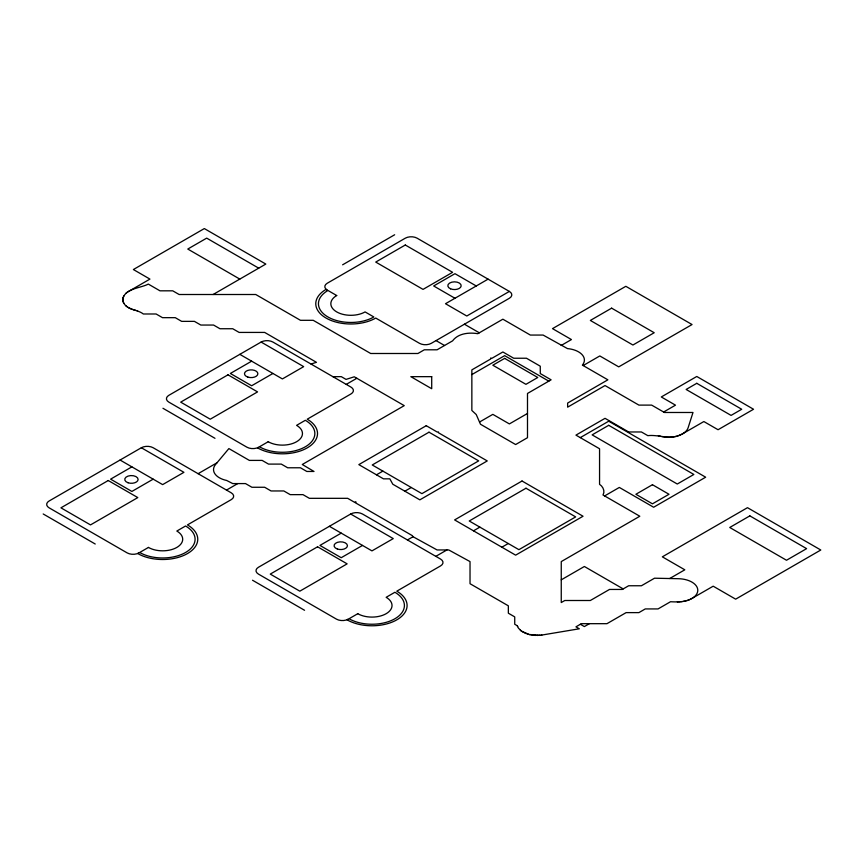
<?xml version="1.0" encoding="UTF-8"?>
<svg xmlns="http://www.w3.org/2000/svg" width="864" height="864" viewBox="0 0 864 864"><rect width="100%" height="100%" fill="white"/><g stroke="black" fill="none" stroke-linecap="round" stroke-linejoin="round"><path stroke-width="1.3" d="M122.785 299.333L122.796 299.905M122.839 298.771L122.926 298.199M123.066 297.637L123.26 297.086M123.498 296.536L123.768 295.985M125.852 293.425L126.392 292.95M126.986 292.486L127.602 292.043M128.261 291.622L149.936 279.094L133.38 269.536L204.325 228.571L265.82 264.071L213.106 294.505M342.619 264.805L394.654 234.76M261.112 342.058L168.869 395.312A8.359 4.828 0 0 0 168.869 402.138L246.92 447.196A8.359 4.828 0 0 0 258.746 447.196L257.558 447.876A35.122 20.272 0 0 0 307.228 447.876A35.122 20.272 0 0 0 307.228 419.202L350.978 393.941A8.359 4.828 0 0 0 350.978 387.115L272.938 342.058A8.359 4.828 0 0 0 261.112 342.058L303.674 366.638L282.398 378.929L239.825 354.348M251.651 361.174L230.364 373.464L251.651 385.754L272.938 373.464M141.35 447.746L49.108 501.001A8.359 4.828 0 0 0 49.108 507.827L127.159 552.895A8.359 4.828 0 0 0 138.985 552.895L137.808 553.576A35.122 20.272 0 0 0 187.466 553.576A35.122 20.272 0 0 0 187.466 524.902L231.228 499.64A8.359 4.828 0 0 0 231.228 492.815L153.176 447.746A8.359 4.828 0 0 0 141.35 447.746L183.924 472.327L162.637 484.618L120.064 460.037M131.89 466.862L110.603 479.153L131.89 491.443L153.176 479.153M488.074 279.148L445.5 303.718L466.787 316.008L509.36 291.427A8.359 4.828 0 0 1 509.36 298.264L431.309 343.321A8.359 4.828 0 0 1 419.483 343.321L375.732 318.06A35.122 20.272 0 0 1 326.063 318.06A35.122 20.272 0 0 1 326.063 289.386L327.251 290.066A8.359 4.828 0 0 1 327.251 283.241L405.292 238.183A8.359 4.828 0 0 1 417.118 238.183L509.36 291.427M346.248 384.383L356.843 378.27M198.115 473.688L216.994 462.791M226.498 490.082L237.751 483.581M471.852 374.587L504.652 355.655L548.824 381.154M561.168 345.481L571.428 339.563L552.506 328.633L625.828 286.308L692.053 324.54L618.732 366.865L599.81 355.946L583.157 365.558M376.488 474.811L382.892 471.118M479.542 422.032L492.826 414.364L509.382 423.922L527.494 413.467M350.676 514.015L258.444 567.27A8.359 4.828 0 0 0 258.444 574.096L336.485 619.153A8.359 4.828 0 0 0 348.311 619.153L347.134 619.844A35.122 20.272 0 0 0 396.803 619.844A35.122 20.272 0 0 0 396.803 591.17L440.554 565.909A8.359 4.828 0 0 0 440.554 559.073L362.502 514.015A8.359 4.828 0 0 0 350.676 514.015L393.25 538.596L371.963 550.886L329.389 526.306M404.86 491.195L411.275 487.501M341.215 533.131L319.939 545.422L341.215 557.712L362.502 545.422M580.273 437.627L608.699 421.211L705.661 477.198L653.638 507.244L619.337 487.436L604.638 495.925M407.441 539.957L413.078 536.706M663.617 412.009L675.486 405.162L661.295 396.965L696.773 376.477L753.538 409.255L718.06 429.732L703.868 421.546L681.966 434.16M473.494 530.82L479.876 527.137M435.823 556.351L446.915 549.947M501.876 547.204L508.259 543.521M561.254 579.841L584.377 566.492L623.192 588.913M589.388 623.678L584.377 626.573L580.392 624.272M669.708 578.524L684.806 569.808L662.342 556.837L747.479 507.676L820.8 550.012L735.653 599.162L713.189 586.192L691.632 598.622M681.232 434.538L680.454 434.884M690.908 599L690.152 599.368M678.823 435.521L682.787 433.717A20.066 11.588 0 0 0 688.133 427.734L692.993 412.484L664.438 412.484L651.661 405.108L638.896 405.108L605.038 385.56L567.637 407.16L567.637 403.056L607.878 379.825L582.379 365.105A20.066 11.588 0 0 0 567.475 348.592L543.11 335.059L530.334 335.059L502.87 319.194L477.781 333.688C469.098 332.262 458.201 333.256 452.585 340.859L437.087 349.801L424.31 349.801L417.928 353.495L370.688 353.495L313.222 320.306L300.456 320.306L255.755 294.505L179.118 294.505L172.735 290.822L159.97 290.822L148.295 284.072C141.232 288.155 121.705 288.684 123.012 301.363C125.939 310.208 137.16 309.107 143.338 313.988L156.114 313.988L162.497 317.671L175.273 317.671L181.656 321.365L194.422 321.365L200.815 325.048L213.581 325.048L219.964 328.741L232.74 328.741L239.123 332.424L264.665 332.424L316.44 362.318L310.986 364.025M689.364 599.713L688.554 600.026M679.784 435.175C669.416 439.949 658.454 434.419 647.816 435.65L641.423 431.968L628.657 431.968L605.038 418.327L575.942 435.121L599.562 448.762L599.562 484.326C602.986 486.508 605.286 491.216 603.007 494.996L639.803 516.24L561.254 561.589L561.254 602.554L564.797 600.502L590.339 600.502L609.498 589.442L622.264 589.442L628.657 585.76L641.423 585.76L654.502 578.21L678.445 578.707A20.066 11.588 0 0 1 696.157 585.716A20.066 11.588 0 0 1 692.755 597.964C686.189 602.186 678.013 602.132 670.518 601.733L658.055 608.926L645.278 608.926L638.896 612.619L626.119 612.619L606.96 623.678L581.418 623.678L575.942 626.843L579.312 628.787L540.788 635.234L529.211 634.5L521.435 631.109L518.454 628.171L517.288 625.741L514.728 624.262L514.728 616.885L508.345 613.202L508.345 605.826L470.027 583.708L470.027 561.589L448.729 549.947L437.087 549.947L412.56 536.458L412.56 535.777L355.201 502.664L356.044 502.016L354.067 502.016L347.684 498.323L309.366 498.323L302.983 494.64L290.207 494.64L283.824 490.957L271.058 490.957L264.665 487.264L251.899 487.264L245.516 483.581L232.74 483.581L226.67 480.47A20.066 11.588 0 0 1 215.514 464.562L228.884 448.578L249.361 460.404L262.138 460.404L268.52 464.098L281.297 464.098L287.68 467.78L300.456 467.78L306.839 471.463L313.999 471.463L302.281 464.497L404.244 405.637L354.294 376.801L346.032 379.393L341.302 376.661L332.878 376.661M677.981 435.812L677.095 436.061M687.701 600.329L686.848 600.599M676.21 436.309L675.281 436.504M685.951 600.836L685.044 601.063M674.352 436.698L673.402 436.849M684.126 601.258L683.186 601.43M672.451 436.979L671.479 437.076M682.225 601.571L681.264 601.679M540.983 635.213L541.847 635.083M670.507 437.152L669.524 437.195M680.292 601.765L679.32 601.83M539.914 635.299L538.942 635.375M668.542 437.216L667.559 437.206M678.337 601.862L677.344 601.862M537.073 635.429L537.959 635.407M666.576 437.173L665.593 437.098M535.993 635.396L535.01 635.364M664.621 437.011L663.66 436.882M533.153 635.213L534.028 635.288M137.57 310.738L136.631 310.576M662.71 436.741L661.781 436.558M532.105 635.062L531.155 634.91M135.702 310.392L134.784 310.176M660.852 436.374L659.956 436.136M529.394 634.554L530.226 634.727M659.07 435.888L658.346 435.65M133.898 309.928L133.024 309.668M527.612 634.068L528.412 634.284M132.181 309.377L131.36 309.064M526.684 633.744L525.841 633.442M130.572 308.729L129.805 308.372M525.053 633.107L524.264 632.761M129.071 307.984L128.369 307.595M523.541 632.383L522.817 631.994M476.248 285.973L454.961 273.683L433.674 285.973L454.961 298.264M464.422 324.205L479.315 332.802M436.039 340.589L444.539 345.503M258.725 268.164L206.69 238.129L187.78 249.048L239.803 279.094M162.961 408.283L214.985 438.318M252.526 580.241L304.56 610.286M43.2 513.972L95.234 544.018M127.71 307.174L127.084 306.731M522.148 631.573L521.5 631.152M126.49 306.277L125.939 305.802M520.916 630.688L520.333 630.234M123.833 303.253L123.53 302.702M517.601 626.605L517.374 626.044M123.293 302.152L123.098 301.601M122.947 301.039L122.85 300.467M490.763 358.236L490.709 358.992L471.852 369.878L471.852 410.465L476.237 414.536L480.481 424.246L515.635 444.55L527.494 437.702L527.494 393.455L551.113 379.825L540.27 373.561L540.27 366.196L526.478 358.236L513.713 358.236L502.87 351.972L492.026 358.236L490.763 358.236M405.292 245.009L375.732 262.073L423.036 289.386L452.596 272.311L405.292 245.009M227.999 374.825L180.695 402.138L210.254 419.202L257.558 391.9L227.999 374.825M108.238 480.524L60.934 507.827L90.504 524.902L137.808 497.588L108.238 480.524M268.207 441.731L259.448 446.785A32.443 18.727 0 0 0 305.338 446.785A32.443 18.727 0 0 0 305.338 420.293L296.59 425.347A20.066 11.588 0 0 1 296.59 441.731A20.066 11.588 0 0 1 268.207 441.731M148.446 547.43L139.698 552.485A32.443 18.727 0 0 0 185.576 552.485A32.443 18.727 0 0 0 185.576 525.992L176.828 531.047A20.066 11.588 0 0 1 176.828 547.43A20.066 11.588 0 0 1 148.446 547.43M504.652 358.376L492.826 365.213L525.938 384.329L537.764 377.492L504.652 358.376M611.636 308.156L590.35 320.436L632.923 345.017L654.21 332.726L611.636 308.156M426.244 425.704L358.83 464.616L383.465 478.84L389.837 478.84L392.807 484.229L419.85 499.846L487.253 460.933L438.512 432.788L438.448 431.968L437.087 431.968L426.244 425.704M429.008 432.194L372.244 464.972L421.913 493.646L478.678 460.868L429.008 432.194M317.574 546.793L270.27 574.096L299.83 591.17L347.134 563.857L317.574 546.793M608.699 425.315L592.142 434.873L677.29 484.024L693.846 474.466L608.699 425.315M522.029 481.01L454.615 519.923L515.635 555.152L583.038 516.24L522.029 481.01M696.773 383.314L686.135 389.459L731.074 415.4L741.712 409.255L696.773 383.314M525.992 488.225L469.238 520.992L518.908 549.666L575.662 516.899L525.992 488.225M357.772 613.699L349.024 618.754A32.443 18.727 0 0 0 394.902 618.754A32.443 18.727 0 0 0 394.902 592.261L386.154 597.316A20.066 11.588 0 0 1 386.154 613.699A20.066 11.588 0 0 1 357.772 613.699M652.45 484.715L635.893 494.273L652.45 503.831L669.006 494.273L652.45 484.715M749.844 515.873L729.745 527.483L786.51 560.25L806.609 548.64L749.844 515.873M431.708 376.661L410.832 376.661L431.708 388.724L431.708 376.661M336.712 295.531L327.953 290.477A32.443 18.727 0 0 0 327.953 316.969A32.443 18.727 0 0 0 373.842 316.969L365.083 311.915A20.066 11.588 0 0 1 336.712 311.915A20.066 11.588 0 0 1 336.712 295.531M247.828 377.082A6.685 3.866 0 0 0 257.861 373.734A6.685 3.866 0 0 0 247.828 370.386A6.685 3.866 0 0 0 247.828 377.082M337.403 549.04A6.685 3.866 0 0 0 347.436 545.692A6.685 3.866 0 0 0 337.403 542.354A6.685 3.866 0 0 0 337.403 549.04M128.077 482.771A6.685 3.866 0 0 0 138.11 479.423A6.685 3.866 0 0 0 128.077 476.086A6.685 3.866 0 0 0 128.077 482.771M450.587 288.835A6.685 3.866 0 0 0 461.149 286.07A6.685 3.866 0 0 0 451.732 282.182A6.685 3.866 0 0 0 450.587 288.835"/></g></svg>
